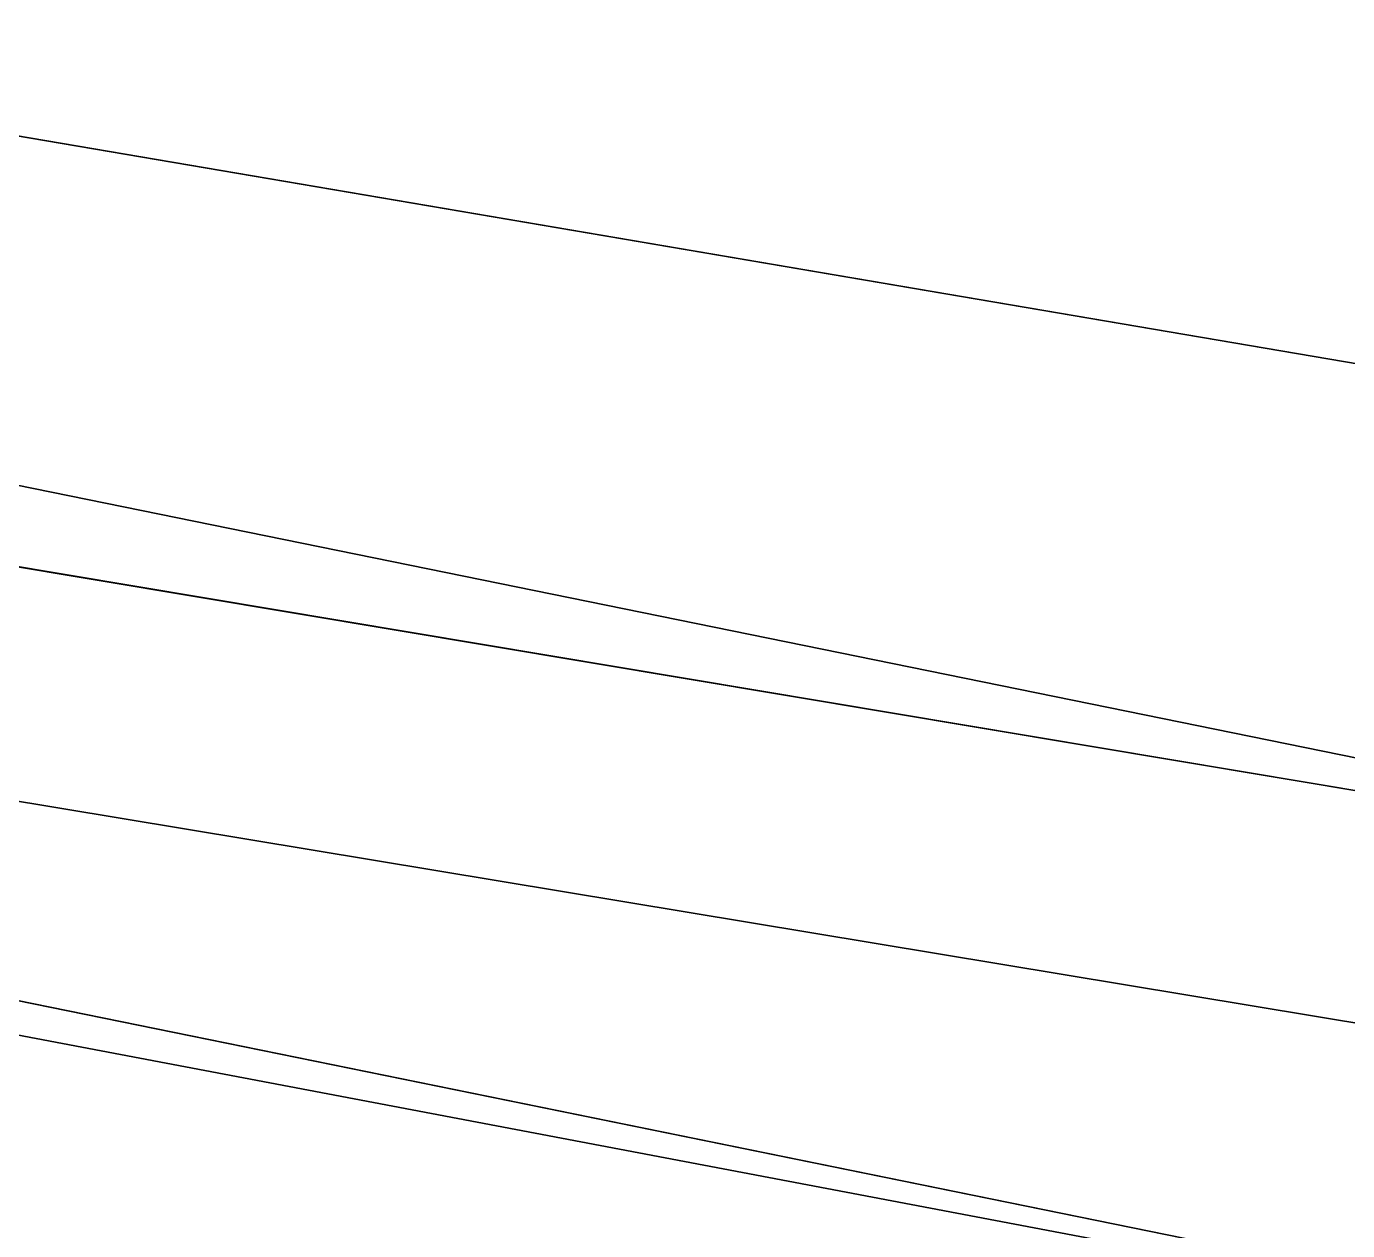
# Model space of a CAD drawing. Header units: metres. Extents: x 503497 to 504361, y 6966567 to 6966857.
# Drawn here: x 504157.464 to 504157.6318, y 6966752.0831 to 6966752.2361 of the extents above; entities that cross this region are included whole.
import ezdxf

# ---------------------------------------------------------------- set-up
doc = ezdxf.new("R2010")
doc.units = ezdxf.units.M

msp = doc.modelspace()

# ---------------------------------------------------------------- linework, layer by layer
at = {"layer": 'SHADOW_APPROVED_20260111T072000'}
for points in [[(504131.954, 6966755.9236), (504160.9824, 6966751.3955), (504080.9682, 6966767.6928), (504051.9398, 6966772.2209), (504131.954, 6966755.9236)], [(504160.9824, 6966751.3955), (504160.6196, 6966749.0699), (504080.6054, 6966765.3672), (504080.9682, 6966767.6928), (504160.9824, 6966751.3955)], [(504161.9915, 6966748.8559), (504162.3543, 6966751.1815), (504082.3401, 6966767.4788), (504081.9773, 6966765.1532), (504161.9915, 6966748.8559)], [(504162.3543, 6966751.1815), (504177.0609, 6966748.8875), (504097.0467, 6966765.1848), (504082.3401, 6966767.4788), (504162.3543, 6966751.1815)]]:
    msp.add_lwpolyline(points, close=True, dxfattribs=at)
at = {"layer": 'SHADOW_APPROVED_20260114T072400'}
for points in [[(504161.9915, 6966748.8559), (504162.3543, 6966751.1815), (504083.6145, 6966766.0952), (504083.2517, 6966763.7696), (504161.9915, 6966748.8559)], [(504162.3543, 6966751.1815), (504177.0609, 6966748.8875), (504098.3211, 6966763.8012), (504083.6145, 6966766.0952), (504162.3543, 6966751.1815)]]:
    msp.add_lwpolyline(points, close=True, dxfattribs=at)
at = {"layer": 'SHADOW_APPROVED_20260126T071100'}
for points in [[(504162.3543, 6966751.1815), (504177.0609, 6966748.8875), (504080.3697, 6966765.3398), (504065.6631, 6966767.6338), (504162.3543, 6966751.1815)], [(504177.0609, 6966748.8875), (504175.3149, 6966737.6944), (504078.6237, 6966754.1467), (504080.3697, 6966765.3398), (504177.0609, 6966748.8875)]]:
    msp.add_lwpolyline(points, close=True, dxfattribs=at)
at = {"layer": 'SHADOW_APPROVED_20261113T063500'}
for points in [[(504162.3543, 6966751.1815), (504177.0609, 6966748.8875), (504070.1073, 6966766.7874), (504055.4007, 6966769.0814), (504162.3543, 6966751.1815)], [(504177.0609, 6966748.8875), (504175.3149, 6966737.6944), (504068.3613, 6966755.5943), (504070.1073, 6966766.7874), (504177.0609, 6966748.8875)]]:
    msp.add_lwpolyline(points, close=True, dxfattribs=at)
at = {"layer": 'SHADOW_APPROVED_20261123T070300'}
for points in [[(504162.3543, 6966751.1815), (504177.0609, 6966748.8875), (504097.8962, 6966762.0164), (504083.1896, 6966764.3104), (504162.3543, 6966751.1815)], [(504177.0609, 6966748.8875), (504175.3149, 6966737.6944), (504096.1502, 6966750.8233), (504097.8962, 6966762.0164), (504177.0609, 6966748.8875)]]:
    msp.add_lwpolyline(points, close=True, dxfattribs=at)
at = {"layer": 'SHADOW_COMPARATOR_RL48_20260111T072000'}
for points in [[(504131.954, 6966755.9236), (504160.9824, 6966751.3955), (504115.3551, 6966760.6889), (504086.3267, 6966765.217), (504131.954, 6966755.9236)], [(504160.9824, 6966751.3955), (504160.6196, 6966749.0699), (504114.9923, 6966758.3633), (504115.3551, 6966760.6889), (504160.9824, 6966751.3955)], [(504161.9915, 6966748.8559), (504162.3543, 6966751.1815), (504116.727, 6966760.4749), (504116.3642, 6966758.1493), (504161.9915, 6966748.8559)], [(504162.3543, 6966751.1815), (504177.0609, 6966748.8875), (504131.4336, 6966758.1809), (504116.727, 6966760.4749), (504162.3543, 6966751.1815)]]:
    msp.add_lwpolyline(points, close=True, dxfattribs=at)
at = {"layer": 'SHADOW_COMPARATOR_RL48_20260114T072400'}
for points in [[(504161.9915, 6966748.8559), (504162.3543, 6966751.1815), (504117.4537, 6966759.6859), (504117.0909, 6966757.3603), (504161.9915, 6966748.8559)], [(504162.3543, 6966751.1815), (504177.0609, 6966748.8875), (504132.1603, 6966757.3919), (504117.4537, 6966759.6859), (504162.3543, 6966751.1815)]]:
    msp.add_lwpolyline(points, close=True, dxfattribs=at)
at = {"layer": 'SHADOW_COMPARATOR_RL48_20260126T071100'}
for points in [[(504162.3543, 6966751.1815), (504177.0609, 6966748.8875), (504121.9237, 6966758.2693), (504107.2171, 6966760.5633), (504162.3543, 6966751.1815)], [(504177.0609, 6966748.8875), (504175.3149, 6966737.6944), (504120.1777, 6966747.0762), (504121.9237, 6966758.2693), (504177.0609, 6966748.8875)]]:
    msp.add_lwpolyline(points, close=True, dxfattribs=at)
at = {"layer": 'SHADOW_COMPARATOR_RL48_20261113T063500'}
for points in [[(504162.3543, 6966751.1815), (504177.0609, 6966748.8875), (504116.0717, 6966759.0948), (504101.3651, 6966761.3888), (504162.3543, 6966751.1815)], [(504177.0609, 6966748.8875), (504175.3149, 6966737.6944), (504114.3257, 6966747.9017), (504116.0717, 6966759.0948), (504177.0609, 6966748.8875)]]:
    msp.add_lwpolyline(points, close=True, dxfattribs=at)
at = {"layer": 'SHADOW_COMPARATOR_RL48_20261123T070300'}
for points in [[(504162.3543, 6966751.1815), (504177.0609, 6966748.8875), (504131.918, 6966756.3741), (504117.2114, 6966758.6681), (504162.3543, 6966751.1815)], [(504177.0609, 6966748.8875), (504175.3149, 6966737.6944), (504130.172, 6966745.181), (504131.918, 6966756.3741), (504177.0609, 6966748.8875)]]:
    msp.add_lwpolyline(points, close=True, dxfattribs=at)

doc.saveas('drawing.dxf')
